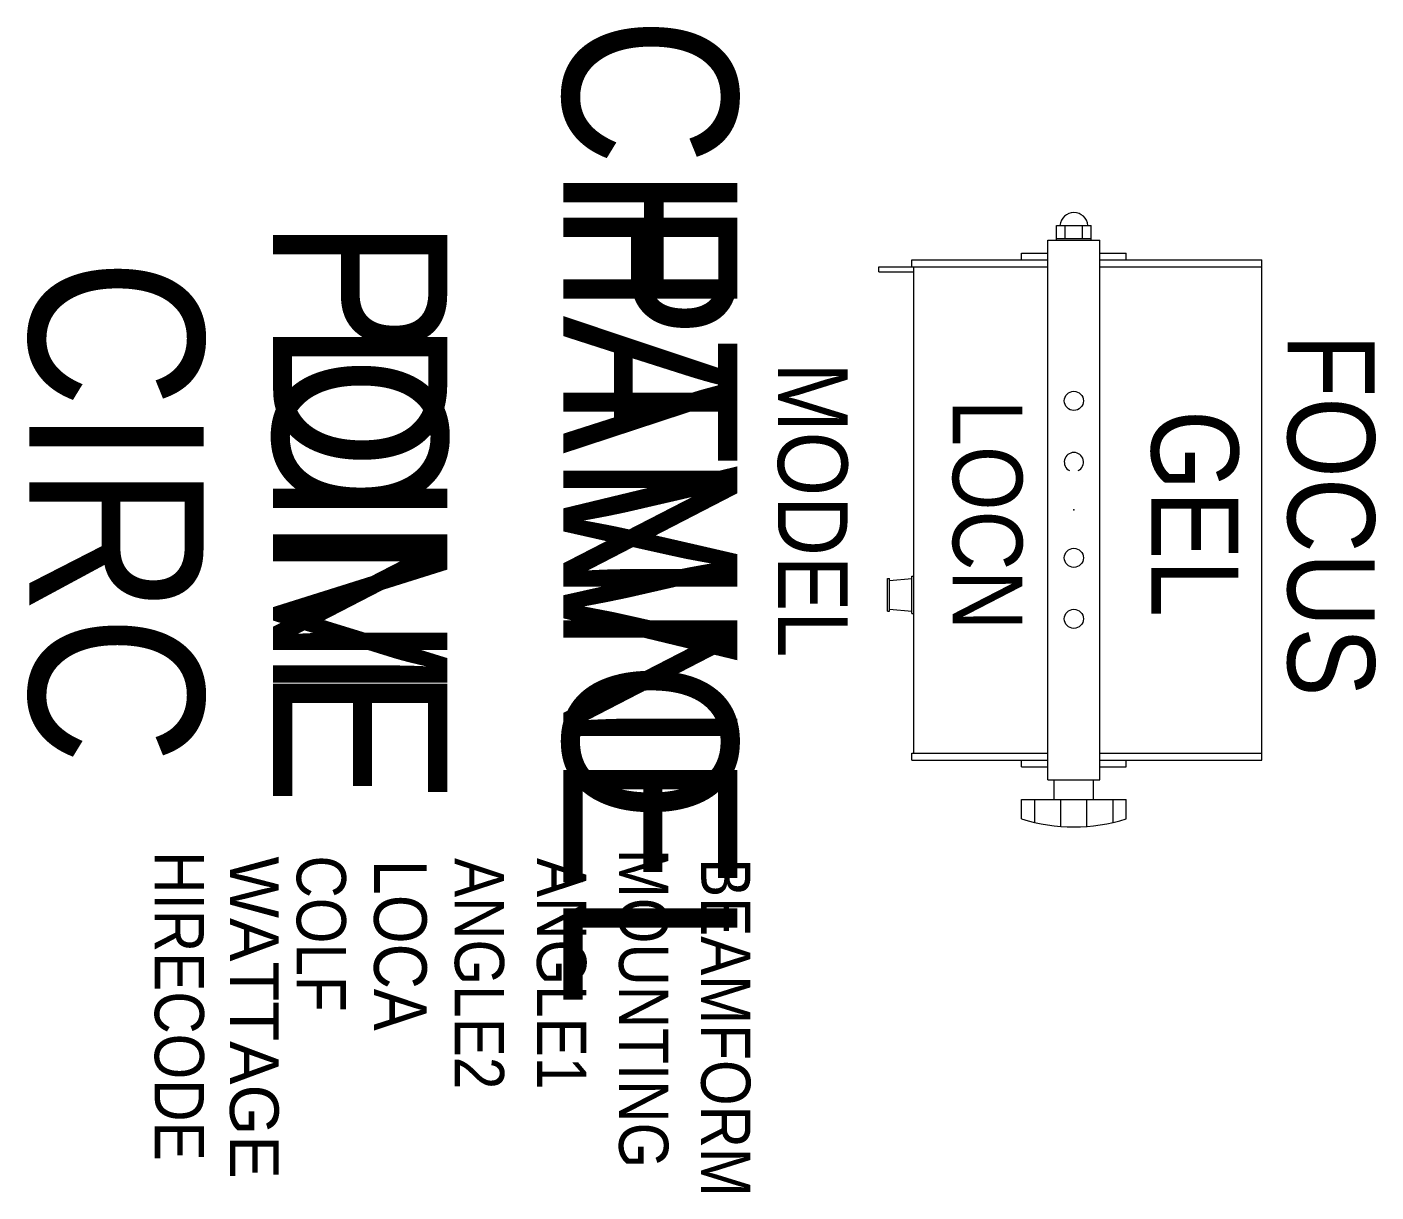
# Model space of a CAD drawing. Extents: x -1840 to -1065, y 287 to 956.
import ezdxf
from ezdxf.enums import TextEntityAlignment as Align

# ---------------------------------------------------------------- set-up
doc = ezdxf.new("R2010")
doc.units = 0
doc.header["$MEASUREMENT"] = 0
doc.layers.get('0').update_dxf_attribs({"linetype": 'CONTINUOUS'})
for name, color, linetype in [('CHANNEL', 3, 'CONTINUOUS'), ('CIRC', 6, 'CONTINUOUS'), ('DIMMER', 4, 'CONTINUOUS'), ('FOCUS', 2, 'CONTINUOUS'), ('GEL', 1, 'CONTINUOUS'), ('LANTERNS', 4, 'CONTINUOUS'), ('LOCATION', 7, 'CONTINUOUS'), ('MODEL', 6, 'CONTINUOUS'), ('PATCH', 5, 'CONTINUOUS'), ('PATCH2', 5, 'CONTINUOUS')]:
    doc.layers.add(name, color=color, linetype=linetype)

msp = doc.modelspace()

# ---------------------------------------------------------------- linework, layer by layer
for p, q in [((-1248.85, 841.95), (-1228.85, 841.95)), ((-1248.85, 833.45), (-1248.85, 841.95)), ((-1243.85, 834.45), (-1243.85, 841.95)), ((-1233.85, 834.45), (-1233.85, 841.95)), ((-1228.85, 833.45), (-1228.85, 841.95)), ((-1253.85, 833.45), (-1223.85, 833.45)), ((-1253.85, 665.95), (-1253.85, 833.45)), ((-1248.85, 834.45), (-1228.85, 834.45)), ((-1223.85, 665.95), (-1223.85, 833.45)), ((-1331.85, 822.2), (-1253.85, 822.2)), ((-1331.85, 818.2), (-1331.85, 822.2)), ((-1268.85, 825.95), (-1253.85, 825.95)), ((-1268.85, 822.2), (-1268.85, 825.95)), ((-1223.85, 825.95), (-1208.85, 825.95)), ((-1223.85, 822.2), (-1130.85, 822.2)), ((-1208.85, 822.2), (-1208.85, 825.95)), ((-1130.85, 534.7), (-1130.85, 822.2)), ((-1350.85, 818.2), (-1253.85, 818.2)), ((-1350.85, 815.2), (-1350.85, 818.2)), ((-1350.85, 815.2), (-1330.85, 815.2)), ((-1330.85, 538.7), (-1330.85, 818.2)), ((-1223.85, 818.2), (-1130.85, 818.2)), ((-1253.85, 523.45), (-1253.85, 665.95)), ((-1223.85, 523.45), (-1223.85, 665.95)), ((-1345.85, 639.12), (-1344.85, 639.12)), ((-1345.85, 620.21), (-1345.85, 639.12)), ((-1344.85, 620.21), (-1344.85, 639.12)), ((-1344.85, 637.87), (-1331.85, 639.12)), ((-1331.85, 640.37), (-1330.85, 640.37)), ((-1331.85, 618.96), (-1331.85, 640.37)), ((-1345.85, 620.21), (-1344.85, 620.21)), ((-1344.85, 621.46), (-1331.85, 620.21)), ((-1331.85, 618.96), (-1330.85, 618.96)), ((-1331.85, 538.7), (-1253.85, 538.7)), ((-1331.85, 534.7), (-1331.85, 538.7)), ((-1223.85, 538.7), (-1130.85, 538.7)), ((-1331.85, 534.7), (-1253.85, 534.7)), ((-1268.85, 530.95), (-1268.85, 534.7)), ((-1268.85, 530.95), (-1253.85, 530.95)), ((-1223.85, 534.7), (-1130.85, 534.7)), ((-1223.85, 530.95), (-1208.85, 530.95)), ((-1208.85, 530.95), (-1208.85, 534.7)), ((-1253.85, 523.45), (-1223.85, 523.45)), ((-1250.1, 512.2), (-1250.1, 523.45)), ((-1227.6, 512.2), (-1227.6, 523.45)), ((-1268.85, 512.14), (-1208.85, 512.14)), ((-1268.85, 500.95), (-1268.85, 512.14)), ((-1261.35, 498.92), (-1261.35, 512.14)), ((-1246.35, 496.65), (-1246.35, 512.14)), ((-1231.48, 496.64), (-1231.48, 512.14)), ((-1216.35, 498.92), (-1216.35, 512.14)), ((-1208.85, 500.95), (-1208.85, 512.14))]:
    msp.add_line(p, q)
for centre in [(-1238.85, 741.13), (-1238.85, 650.95), (-1238.85, 615.9)]:
    msp.add_circle(centre, 5.5)
for centre, radius, start, end in [((-1238.85, 841.28), 8.03, 4.75793, 175.24207), ((-1238.85, 705.95), 5.5, 297.03569, 242.96431), ((-1238.85, 596.92), 100.55, 252.64182, 287.35818)]:
    msp.add_arc(centre, radius, start, end)
msp.add_point((-1238.85, 678.45))

# ---------------------------------------------------------------- texts
at = {"layer": 'CHANNEL', "width": 0.89}
msp.add_attdef('CHANNEL', text='', height=100, rotation=270, dxfattribs=at).set_placement((-1532.19, 677.6), align=Align.CENTER)
at = {"layer": 'CIRC', "width": 0.89}
msp.add_attdef('CIRC', text='', height=100, rotation=270, dxfattribs=at).set_placement((-1838.85, 677.6), align=Align.CENTER)
at = {"layer": 'DIMMER', "width": 0.89}
msp.add_attdef('DIM', text='', height=100, rotation=270, dxfattribs=at).set_placement((-1698.85, 678.45), align=Align.CENTER)
at = {"layer": 'FOCUS', "color": 30, "width": 0.89}
msp.add_attdef('FOCUS', text='', height=50, rotation=270, dxfattribs=at).set_placement((-1116.03, 675.41), align=Align.CENTER)
at = {"layer": 'GEL', "width": 0.89}
msp.add_attdef('GEL', text='', height=50, rotation=270, dxfattribs=at).set_placement((-1194.33, 676.37), align=Align.CENTER)
at = {"layer": 'LANTERNS', "color": 0, "width": 0.89, "flags": 1}
for tag, p, s, height in [('MOUNTING', (-1500.15, 483.67), 'STANDARD HOOK CLAMP', 28.3047), ('HIRECODE', (-1766.89, 482.37), '', 28.3), ('COLF', (-1685.34, 479.95), 'N', 28.3), ('LOCA', (-1640.89, 477.36), '', 30.26), ('ANGLE2', (-1594.5, 478.47), '180', 28.305), ('ANGLE1', (-1547.33, 478.47), '0', 28.3), ('BEAMFORM', (-1452.98, 478.47), 'C', 28.3)]:
    msp.add_attdef(tag, p, s, height=height, rotation=270, dxfattribs=at)
at = {"layer": 'LANTERNS', "color": 0, "flags": 1}
msp.add_attdef('WATTAGE', (-1723.7, 479.36), '1000', height=28, rotation=270, dxfattribs=at)
at = {"layer": 'LOCATION', "width": 0.89}
msp.add_attdef('LOCN', text='', height=40, rotation=270, dxfattribs=at).set_placement((-1308.44, 675.52), align=Align.CENTER)
at = {"layer": 'MODEL', "width": 0.89}
msp.add_attdef('MODEL', text='Nocturne', height=40, rotation=270, dxfattribs=at).set_placement((-1388.85, 678.45), align=Align.MIDDLE)
at = {"layer": 'PATCH', "width": 0.89}
msp.add_attdef('PONE', text='', height=100, rotation=270, dxfattribs=at).set_placement((-1698.86, 677.6), align=Align.CENTER)
at = {"layer": 'PATCH2', "width": 0.89}
msp.add_attdef('PTWO', text='', height=100, rotation=270, dxfattribs=at).set_placement((-1532.19, 677.6), align=Align.CENTER)

doc.saveas('drawing.dxf')
